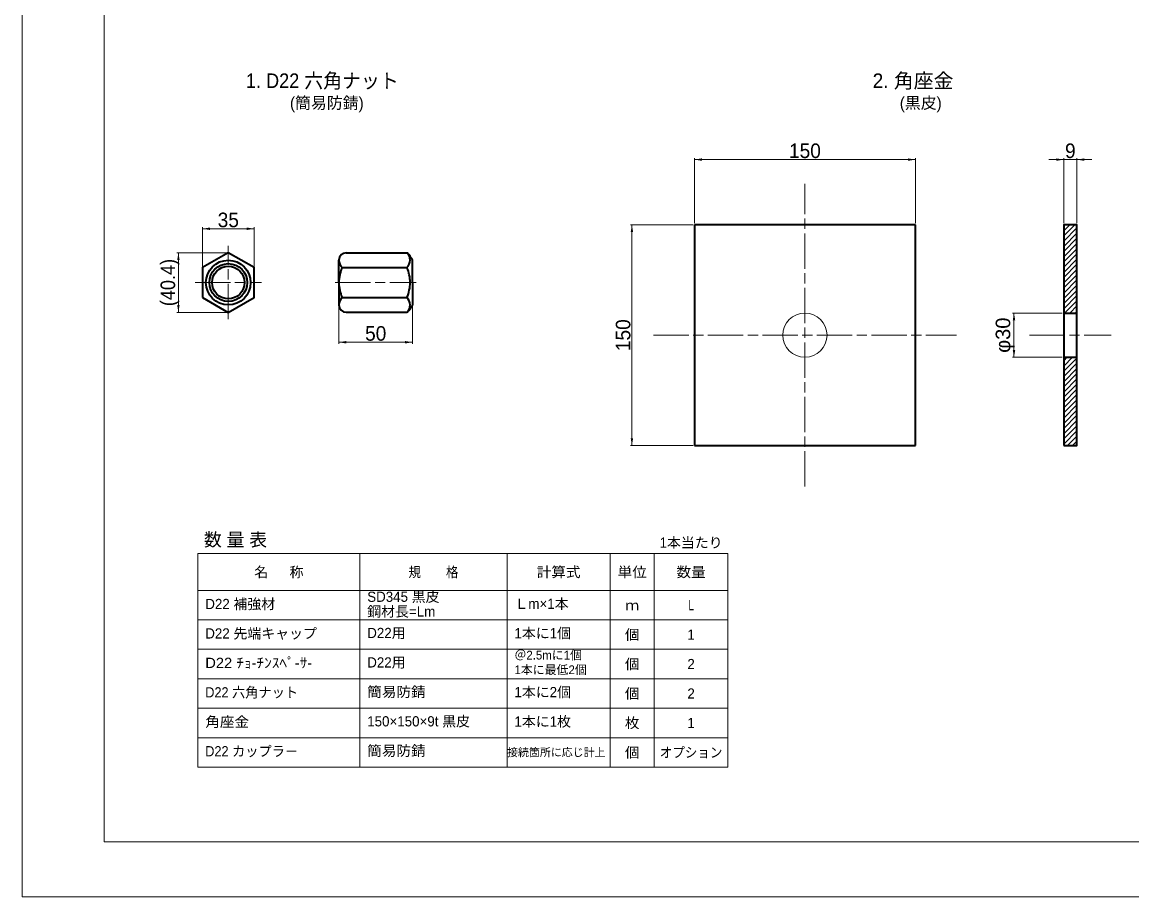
# Model space of a CAD drawing. Units: millimetres at full size, sheet at 1:2. Extents: x 1798 to 3480, y 1300 to 2488.
# Drawn here: x 1798 to 2552, y 1300 to 1894 of the extents above; entities that cross this region are included whole.
import ezdxf
from ezdxf.enums import TextEntityAlignment as Align

# ---------------------------------------------------------------- set-up
doc = ezdxf.new("R2010")
doc.units = ezdxf.units.MM
doc.header["$LTSCALE"] = 2
doc.linetypes.add('CHAIN', pattern=[18.5, 12, -1.5, 3.5, -1.5])
for name, color, linetype, lineweight in [('0_2', 7, 'Continuous', 13), ('1 外形線', 7, 'Continuous', 35), ('2 細い実線', 3, 'Continuous', 20), ('4中心線', 1, 'CHAIN', 15), ('6 寸法線', 4, 'Continuous', 13), ('7 枠・タイトル', 7, 'Continuous', 13), ('8 数量表', 7, 'Continuous', 13), ('Defpoints_3', 7, 'Continuous', 13)]:
    doc.layers.add(name, color=color, linetype=linetype, lineweight=lineweight)
doc.styles.add('ＭＳ Ｐゴシック', font='')
doc.styles.get('ＭＳ Ｐゴシック').set_extended_font_data('MS PGothic')
pattern_1 = [(45, (1927.864, 771.429), (-1.76777, 1.76777), [])]

# ---------------------------------------------------------------- blocks, each defined once
blk = doc.blocks.new('filled_arrow')
at = {"color": 0, "linetype": 'Continuous', "lineweight": -2}
blk.add_solid([(7.5, 1.25), (0, 0), (7.5, -1.25)], dxfattribs=at)

msp = doc.modelspace()

# ---------------------------------------------------------------- hatches: boundary and pattern name
at = {"layer": '2 細い実線'}
h = msp.add_hatch(dxfattribs=at)
h.set_pattern_fill('USER', color=256, style=0, pattern_type=2)
h.set_pattern_definition(pattern_1)
h.paths.add_polyline_path([(2514.662, 1756.33), (2505.662, 1756.33), (2505.662, 1696.33), (2514.662, 1696.33)])
h = msp.add_hatch(dxfattribs=at)
h.set_pattern_fill('USER', color=256, style=0, pattern_type=2)
h.set_pattern_definition(pattern_1)
h.paths.add_polyline_path([(2514.662, 1666.33), (2505.662, 1666.33), (2505.662, 1606.33), (2514.662, 1606.33)])

# ---------------------------------------------------------------- linework, layer by layer
at = {"layer": '0_2'}
msp.add_circle((2329.886, 1681.33), 15, dxfattribs=at)
at = {"layer": '1 外形線'}
for p, q in [((2404.886, 1756.33), (2254.886, 1756.33)), ((2254.886, 1756.33), (2254.886, 1606.33)), ((2404.886, 1606.33), (2404.886, 1756.33)), ((2018.322, 1737.282), (2059.732, 1737.282)), ((2013.322, 1717.082), (2013.322, 1732.282)), ((2015.46, 1727.197), (2059.567, 1727.197)), ((2063.322, 1717.082), (2063.322, 1732.441)), ((2013.322, 1717.082), (2013.322, 1701.882)), ((2063.322, 1717.082), (2063.322, 1701.723)), ((2015.46, 1706.967), (2059.567, 1706.967)), ((2018.322, 1696.882), (2059.732, 1696.882)), ((2505.662, 1696.33), (2514.662, 1696.33)), ((2505.662, 1666.33), (2514.662, 1666.33)), ((2254.886, 1606.33), (2404.886, 1606.33))]:
    msp.add_line(p, q, dxfattribs=at)
for points in [[(2505.662, 1606.33), (2514.662, 1606.33), (2514.662, 1756.33), (2505.662, 1756.33)], [(1920.683, 1706.967), (1938.203, 1696.852), (1955.722, 1706.967), (1955.722, 1727.197), (1938.203, 1737.312), (1920.683, 1727.197)]]:
    msp.add_lwpolyline(points, close=True, dxfattribs=at)
for radius in [15.158, 12.85, 11.05]:
    msp.add_circle((1938.203, 1717.082), radius, dxfattribs=at)
for centre, radius, start, end in [((2018.322, 1732.282), 5, 90, 180), ((2054.489, 1732.324), 7.216, 314.72295, 43.39726), ((2037.552, 1717.082), 30, 30.79551, 42.32486), ((2020.338, 1732.239), 7.016, 179.8118, 225.94687), ((2038.322, 1717.082), 25, 156.13394, 180), ((2036.704, 1717.082), 25, 0, 23.86606), ((2038.322, 1717.082), 25, 180, 203.86606), ((2036.704, 1717.082), 25, 336.13394, 0), ((2020.338, 1701.924), 7.016, 134.05313, 180.1882), ((2054.489, 1701.84), 7.216, 316.60274, 45.27705), ((2018.322, 1701.882), 5, 180, 270), ((2037.552, 1717.082), 30, 317.67514, 329.20449)]:
    msp.add_arc(centre, radius, start, end, dxfattribs=at)
at = {"layer": '4中心線'}
for p, q in [((2329.886, 1578.48), (2329.886, 1784.179)), ((1938.203, 1692.209), (1938.203, 1741.955)), ((1915.712, 1717.082), (1960.694, 1717.082)), ((2010.86, 1717.082), (2065.784, 1717.082)), ((2227.036, 1681.33), (2432.736, 1681.33)), ((2482.499, 1681.33), (2537.9, 1681.33))]:
    msp.add_line(p, q, dxfattribs=at)
at = {"layer": '6 寸法線'}
for p, q in [((2254.886, 1757.33), (2254.886, 1801.59)), ((2404.886, 1757.33), (2404.886, 1801.59)), ((2505.662, 1757.33), (2505.662, 1801.59)), ((2514.662, 1757.33), (2514.662, 1801.59)), ((2254.886, 1800.59), (2404.886, 1800.59)), ((2495.662, 1800.59), (2524.662, 1800.59)), ((2253.886, 1756.33), (2211.359, 1756.33)), ((2212.359, 1756.33), (2212.359, 1606.33)), ((1920.683, 1728.197), (1920.683, 1754.626)), ((1920.683, 1753.626), (1955.722, 1753.626)), ((1955.722, 1728.197), (1955.722, 1754.626)), ((1937.203, 1737.312), (1903.31, 1737.312)), ((1904.31, 1737.312), (1904.31, 1696.852)), ((1937.203, 1696.852), (1903.31, 1696.852)), ((2013.322, 1700.882), (2013.322, 1675.531)), ((2063.322, 1700.723), (2063.322, 1675.531)), ((2504.662, 1696.33), (2470.893, 1696.33)), ((2471.893, 1696.33), (2471.893, 1666.33)), ((2013.322, 1676.531), (2063.322, 1676.531)), ((2504.662, 1666.33), (2470.893, 1666.33)), ((2253.886, 1606.33), (2211.359, 1606.33))]:
    msp.add_line(p, q, dxfattribs=at)
at = {"layer": '7 枠・タイトル'}
for p, q in [((1853.846, 1337.13), (1853.846, 2450.683)), ((3424.542, 1337.13), (1853.846, 1337.13))]:
    msp.add_line(p, q, dxfattribs=at)
at = {"layer": '8 数量表'}
for p, q in [((1917.557, 1532.98), (2277.557, 1532.98)), ((1917.557, 1532.98), (1917.557, 1387.98)), ((2027.557, 1532.98), (2027.557, 1387.98)), ((2127.557, 1532.98), (2127.557, 1387.98)), ((2197.557, 1532.98), (2197.557, 1387.98)), ((2227.557, 1532.98), (2227.557, 1387.98)), ((2277.557, 1532.98), (2277.557, 1387.98)), ((1917.557, 1507.98), (2277.557, 1507.98)), ((1917.557, 1487.98), (2277.557, 1487.98)), ((1917.557, 1467.98), (2277.557, 1467.98)), ((1917.557, 1447.98), (2277.557, 1447.98)), ((1917.557, 1427.98), (2277.557, 1427.98)), ((1917.557, 1407.98), (2277.557, 1407.98)), ((1917.557, 1387.98), (2277.557, 1387.98)), ((1917.557, 1387.98), (2277.557, 1387.98))]:
    msp.add_line(p, q, dxfattribs=at)
at = {"layer": 'Defpoints_3'}
msp.add_lwpolyline([(1798.194, 1299.907), (3480.194, 1299.907), (3480.194, 2487.907), (1798.194, 2487.907)], close=True, dxfattribs=at)

# ---------------------------------------------------------------- block references
at = {"layer": '6 寸法線', "xscale": 0.667, "yscale": 0.667}
for p in [(2254.886, 1800.59), (2514.662, 1800.59), (1920.683, 1753.626), (2013.322, 1676.531)]:
    msp.add_blockref('filled_arrow', p, dxfattribs=at)
for p, rotation in [((2404.886, 1800.59), 180), ((2505.662, 1800.59), 180), ((2212.359, 1756.33), 270), ((1955.722, 1753.626), 180), ((1904.31, 1737.312), 270), ((1904.31, 1696.852), 90), ((2471.893, 1696.33), 270), ((2063.322, 1676.531), 180), ((2471.893, 1666.33), 90), ((2212.359, 1606.33), 90)]:
    msp.add_blockref('filled_arrow', p, dxfattribs=dict(at, rotation=rotation))

# ---------------------------------------------------------------- texts
at = {"layer": '6 寸法線', "style": 'ＭＳ Ｐゴシック'}
for s, p in [('150', (2329.886, 1806.59)), ('9', (2510.162, 1806.59)), ('35', (1938.203, 1759.626)), ('50', (2038.322, 1682.531))]:
    msp.add_text(s, height=9.897, dxfattribs=at).set_placement(p, align=Align.MIDDLE_CENTER)
for s, width, p in [('(40.4)', 0.95, (1897.117, 1717.082)), ('φ30', 1.05, (2464.387, 1681.33))]:
    msp.add_text(s, height=9.897, rotation=90, dxfattribs=dict(at, width=width)).set_placement(p, align=Align.MIDDLE_CENTER)
msp.add_text('150', height=9.897, rotation=90, dxfattribs=at).set_placement((2206.359, 1681.33), align=Align.MIDDLE_CENTER)
at = {"layer": '7 枠・タイトル', "style": 'ＭＳ Ｐゴシック', "width": 0.95}
msp.add_text('1. D22 六角ナット', height=9.897, dxfattribs=at).set_placement((1950.161, 1846.234), align=Align.BOTTOM_LEFT)
at = {"layer": '7 枠・タイトル', "style": 'ＭＳ Ｐゴシック'}
for s, height, p in [('2. 角座金', 9.897, (2375.869, 1846.234)), ('(簡易防錆)', 7.918, (1980.067, 1832.775)), ('(黒皮)', 7.918, (2394.304, 1832.775))]:
    msp.add_text(s, height=height, dxfattribs=at).set_placement(p, align=Align.BOTTOM_LEFT)
at = {"layer": '8 数量表', "style": 'ＭＳ Ｐゴシック'}
for s, height, p in [('数 量 表', 8.908, (1921.629, 1535.348)), ('SD345 黒皮', 6.928, (2032.557, 1498.152)), ('D22 補強材', 6.928, (1922.557, 1493.239)), ('Ｌm×1本', 6.928, (2132.557, 1493.4)), ('鋼材長=Lm', 6.928, (2032.557, 1488.152)), ('D22 先端キャップ', 6.928, (1922.557, 1473.239)), ('D22用', 6.928, (2032.557, 1473.56)), ('1本に1個', 6.928, (2132.557, 1473.4)), ('D22用', 6.928, (2032.557, 1453.56)), ('＠2.5mに1個', 5.938, (2132.557, 1459.287)), ('1本に最低2個', 5.938, (2132.557, 1449.341)), ('1本に2個', 6.928, (2132.557, 1433.4)), ('150×150×9t 黒皮', 6.928, (2032.557, 1413.56)), ('1本に1枚', 6.928, (2132.557, 1413.4)), ('接続箇所に応じ計上', 5.444, (2127.557, 1393.685))]:
    msp.add_text(s, height=height, dxfattribs=at).set_placement(p, align=Align.BOTTOM_LEFT)
for s, p in [('1本当たり', (2252.557, 1540.48)), ('名\u3000  称', (1972.557, 1520.48)), ('ｍ', (2212.557, 1497.98)), ('1', (2252.557, 1477.98)), ('2', (2252.557, 1457.98)), ('2', (2252.557, 1437.98)), ('1', (2252.557, 1417.98))]:
    msp.add_text(s, height=6.928, dxfattribs=at).set_placement(p, align=Align.MIDDLE_CENTER)
for s, width, p in [('規\u3000\u3000格', 0.9, (2077.557, 1520.48)), ('計算式', 1.05, (2162.557, 1520.48)), ('単位', 1.05, (2212.557, 1520.48)), ('数量', 1.05, (2252.557, 1520.48)), ('Ｌ', 0.65, (2252.557, 1497.98)), ('個', 1.05, (2212.557, 1477.98)), ('個', 1.05, (2212.557, 1457.98)), ('個', 1.05, (2212.557, 1437.98)), ('枚', 1.05, (2212.557, 1417.98)), ('個', 1.05, (2212.557, 1397.98)), ('オプション', 0.9, (2252.557, 1397.98))]:
    msp.add_text(s, height=6.928, dxfattribs=dict(at, width=width)).set_placement(p, align=Align.MIDDLE_CENTER)
for s, width, p in [('D22 ﾁｮ-ﾁﾝｽﾍﾟ-ｻ-', 1.1, (1922.557, 1453.239)), ('D22 六角ナット', 0.95, (1922.557, 1433.239)), ('簡易防錆', 1.05, (2032.557, 1433.56)), ('角座金', 1.05, (1922.557, 1413.239)), ('D22 カップラ－', 0.95, (1922.557, 1393.239)), ('簡易防錆', 1.05, (2032.557, 1393.56))]:
    msp.add_text(s, height=6.928, dxfattribs=dict(at, width=width)).set_placement(p, align=Align.BOTTOM_LEFT)

doc.saveas('drawing.dxf')
